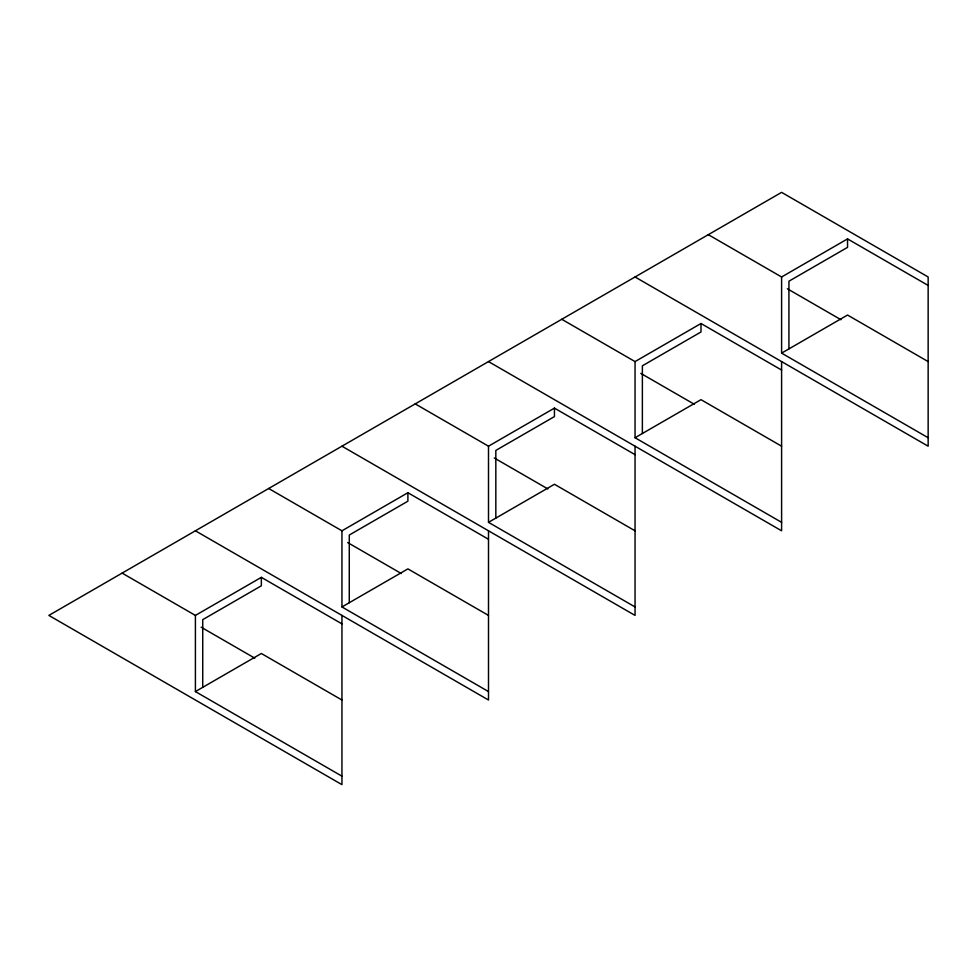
<?xml version="1.0" encoding="UTF-8"?>
<svg xmlns="http://www.w3.org/2000/svg" width="977" height="977" viewBox="0 0 977 977"><rect width="100%" height="100%" fill="white"/><g stroke="black" fill="none" stroke-linecap="round" stroke-linejoin="round"><path stroke-width="1.47" d="M122.125 573.108L195.4 615.412L261.347 577.346L341.95 623.876M268.675 488.5L341.95 530.804L407.897 492.726L488.5 539.267M415.225 403.892L488.5 446.196L554.447 408.117L635.05 454.659M561.775 319.284L635.05 361.588L700.997 323.509L781.6 370.051M708.325 234.675L781.6 276.98L847.548 238.901L928.15 285.431M195.4 615.412L195.4 691.569L261.347 653.491L341.95 700.02M341.95 530.804L341.95 606.949L407.897 568.883L488.5 615.412M488.5 446.196L488.5 522.341L554.447 484.274L635.05 530.804M635.05 361.588L635.05 437.733L700.997 399.666L781.6 446.196M781.6 276.98L781.6 353.124L847.548 315.046L928.15 361.588M787.352 288.765L841.002 319.735M781.6 353.124L928.15 437.733M635.05 276.98L928.15 446.196L928.15 276.98L781.6 192.359L48.85 615.412L341.95 784.641L341.95 615.412M640.802 373.373L694.452 404.344M635.05 437.733L781.6 522.341M488.5 361.588L781.6 530.804L781.6 361.588M494.252 457.981L547.902 488.952M488.5 522.341L635.05 606.949M341.95 446.196L635.05 615.412L635.05 446.196M347.702 542.589L401.352 573.56M341.95 606.949L488.5 691.569M195.4 530.804L488.5 700.02L488.5 530.804M201.152 627.197L254.802 658.168M195.4 691.569L341.95 776.178M847.548 238.901L847.548 247.364L788.928 281.205L788.928 348.899M700.997 323.509L700.997 331.972L642.377 365.813L642.377 433.507M554.447 408.117L554.447 416.581L495.827 450.421L495.827 518.115M407.897 492.726L407.897 501.189L349.277 535.03L349.277 602.724M261.347 577.346L261.347 585.797L202.727 619.65L202.727 687.332"/></g></svg>
